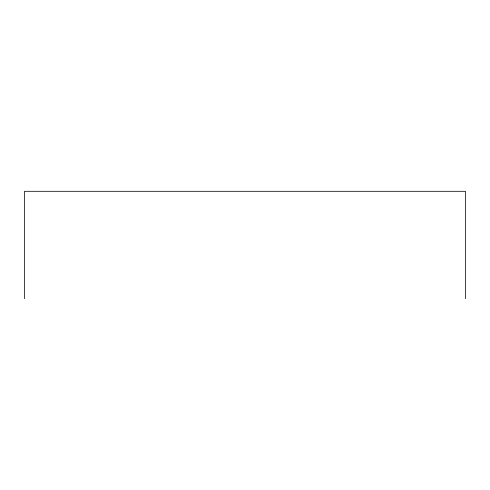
<?xml version="1.0" encoding="UTF-8"?>
<svg xmlns="http://www.w3.org/2000/svg" width="490" height="490" viewBox="0 0 490 490"><rect width="100%" height="100%" fill="white"/><g stroke="black" fill="none" stroke-linecap="round" stroke-linejoin="round"><path stroke-width="0.73" d="M465.5 298.692L465.5 191.308L24.5 191.308L24.5 298.692"/></g></svg>
